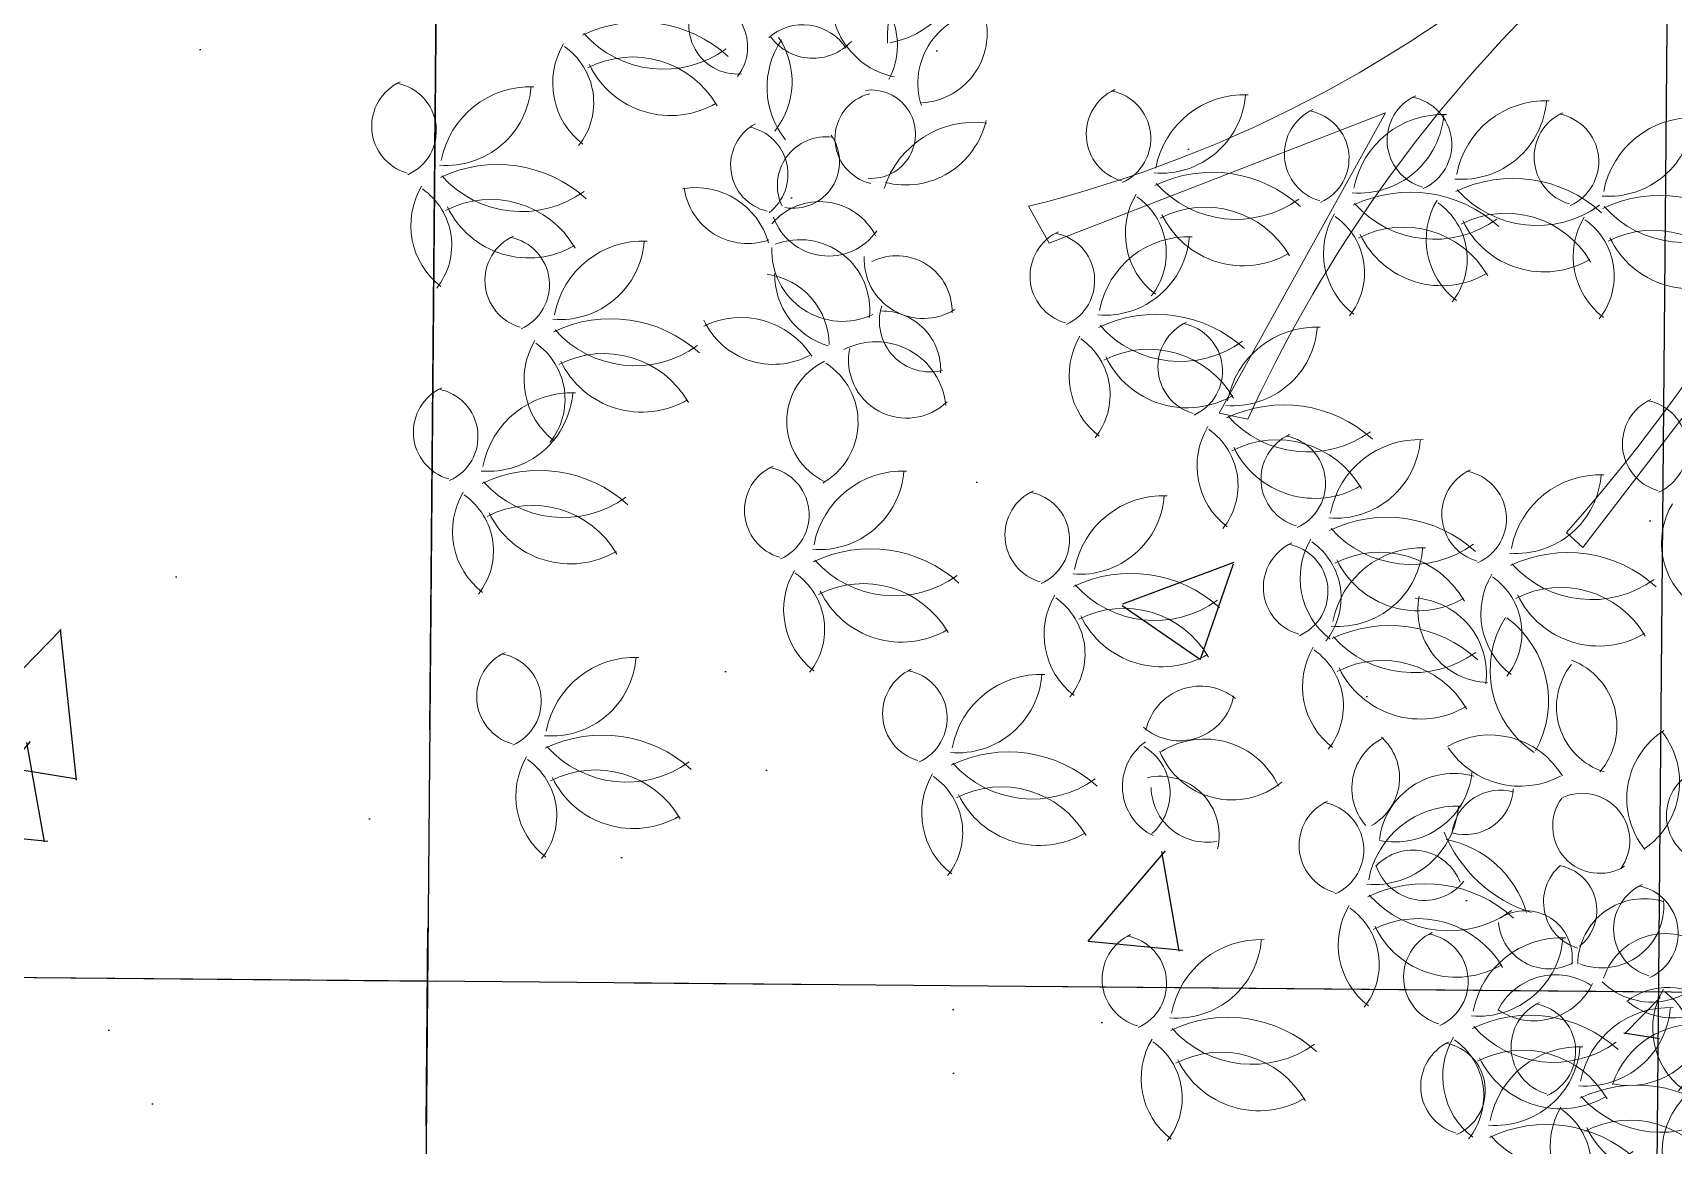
# Model space of a CAD drawing. Header units: millimetres. Extents: x 793 to 3159, y 750 to 2095.
# Drawn here: x 1288.646 to 1291.277, y 972.34 to 974.124 of the extents above; entities that cross this region are included whole.
import ezdxf

# ---------------------------------------------------------------- set-up
doc = ezdxf.new("R2010")
doc.units = ezdxf.units.MM
doc.linetypes.add('CENTER', pattern=[50.8, 31.75, -6.35, 6.35, -6.35])
doc.linetypes.add('CONTINUA', pattern=[0])
for name, color, linetype in [('A-MUEBLE', 9, 'Continuous'), ('A-PISOS', 252, 'Continuous'), ('A-TEXTO', 2, 'Continuous'), ('A-VEGETACION', 65, 'Continuous')]:
    doc.layers.add(name, color=color, linetype=linetype)
doc.layers.add('JUNTA DE CONTROL', color=7, linetype='Continuous', true_color=0xf43e0b)

# ---------------------------------------------------------------- blocks, each defined once
blk = doc.blocks.new('A$C15914C01')
at = {"layer": 'A-PISOS', "linetype": 'CONTINUA', "ltscale": 0.5}
h = blk.add_hatch(dxfattribs=at)
h.set_pattern_fill('AR-CONC', color=250, scale=0.01)
h.set_pattern_definition([(50, (-2174.8441, -711.9263), (1.8218467, -0.1593909), [0.1905, -2.0955]), (355, (-2174.8441, -711.9263), (-0.3524342, 1.9105685), [0.1524, -1.6764058]), (100.451445, (-2174.6923, -711.9396), (1.4694125, 1.7511775), [0.1619001, -1.7809024]), (46.1842, (-2174.844, -711.4183), (2.7107904, -0.4204233), [0.28575, -3.14325]), (96.63556, (-2174.6182, -711.4533), (2.3740413, 2.4742612), [0.2428502, -2.671356]), (351.18415, (-2174.844, -711.4183), (2.3740413, 2.4742612), [0.2285997, -2.5145973]), (21, (-2174.5901, -711.5453), (1.5161439, -1.022652), [0.1905, -2.0955]), (326, (-2174.5901, -711.5453), (0.6180203, 1.8418797), [0.1524, -1.6764]), (71.451445, (-2174.4638, -711.6305), (2.1341642, 0.8192277), [0.1619001, -1.7808994]), (37.5, (-2174.8441, -711.9263), (0.03088603, 0.84555039), [0, -1.65608, 0, -1.7018, 0, -1.68275]), (7.5, (-2174.8441, -711.9263), (0.66819663, 1.00180575), [0, -0.97028, 0, -1.61798, 0, -0.64135]), (327.5, (-2175.4105, -711.9263), (1.35590595, -0.05728744), [0, -0.635, 0, -1.9812, 0, -2.6289]), (317.5, (-2175.6645, -711.9263), (1.4812918, 0.2542649), [0, -0.8255, 0, -1.31572, 0, -1.8669])])
h.paths.add_polyline_path([(112.8168, -1.0022), (103.8168, -1.0012), (103.8168, -4.9051), (105.6526, -4.9051), (105.6526, -6.7051), (103.8168, -6.7051), (103.8164, -11.0577), (105.703, -11.0577), (105.7035, -23.5595), (105.5039, -23.5606), (105.504, -28.3052), (105.7174, -28.3076), (105.6917, -33.5263), (112.7332, -33.5285), (112.7377, -31.8357), (112.8168, -31.8361), (112.8168, -30.3928), (111.2788, -30.3928), (111.2788, -29.2428), (110.7788, -29.2428), (110.7788, -24.9928), (111.2788, -24.9928), (111.2788, -24.3928), (112.8168, -24.3928), (112.8168, -20.9354), (111.7938, -20.9354), (111.7938, -12.6454), (112.8168, -12.6454)])
at = {"layer": 'A-PISOS', "color": 250, "linetype": 'CONTINUA', "ltscale": 0.5}
for p, q in [((109.8168, -5.2046), (109.8168, -33.5304)), ((105.7035, -16.153), (109.8168, -16.153)), ((109.8168, -16.153), (111.7938, -16.153))]:
    blk.add_line(p, q, dxfattribs=at)
blk = doc.blocks.new('XR-CONJUNTO$0$A$C458D45B7')
at = {"lineweight": 0, "extrusion": (-2.43104e-07, -5.45806e-06, 1)}
blk.add_lwpolyline([(0.1057, -1.746), (0.1681, -1.7494, -0.110183), (-0.0866, -0.95, -0.110183), (0.0225, -0.1181, 0.069274), (0.0548, -0.1083, -0.159056), (0.3751, -0.5382), (0.4313, -0.5098), (0.2694, -0.2414), (0.6188, -0.3643), (0.5483, -0.2962, -0.129481), (0.1024, -0.068, 0.184379), (0.1254, 0.0127), (0.8832, -0.1415), (0.8943, -0.0784), (0.1156, 0.0518, -0.487233), (0.1075, 0.0667, -0.157099), (0.4909, 0.4325), (0.4557, 0.4846), (0.2096, 0.2904), (0.2879, 0.6525), (0.2292, 0.5741, -0.1274), (0.063, 0.1098, -1.508538), (0.0487, 0.1166), (-0.0409, 1.3604), (-0.1014, 1.2588), (-0.0393, 0.4627, -0.187108), (-0.3498, 1.1361), (-0.3949, 1.1174), (-0.3356, 0.7801), (-0.586, 0.9428), (-0.6161, 0.9071, -0.222061), (-0.0345, 0.1193), (-0.0367, 0.1218), (-0.9935, 0.563), (-0.9683, 0.4373, -0.148996), (-0.7862, 0.3977), (-0.1177, 0.0214, -0.61159), (-0.1188, -0.006, -0.101655), (-1.381, -0.3864), (-1.4565, -0.4291), (-0.657, -0.3716, -0.12496), (-1.5382, -0.8654), (-1.5037, -0.924), (-0.968, -0.7054), (-1.2263, -1.1913), (-1.1801, -1.2004, -0.176723), (-0.0978, -0.0662, 0.164875), (-0.0374, -0.112, -0.122319), (-0.6656, -1.3725), (-0.6394, -1.3961), (-0.165, -0.7555, -0.101541), (-0.347, -1.7346), (-0.3067, -1.749), (-0.1198, -1.2235), (0.1057, -1.746)], format="xyb", close=True, dxfattribs=at)
at = {"lineweight": 0, "extrusion": (2.43104e-07, 5.45806e-06, -1)}
for centre, major_axis, start_param, end_param in [((-0.369, 2.486), (0.0578, 0.0526, 0), 2.569534, 5.006064), ((-0.4208, 2.4779), (0.0521, -0.0572, 0), 4.051015, 6.582941), ((-0.7044, 2.4029), (0.0578, 0.0526, 0), 2.569534, 5.006064), ((-0.7561, 2.3949), (0.0521, -0.0572, 0), 4.051015, 6.582941), ((-0.6641, 2.477), (0.0917, -0.1007, 0), -0.777492, 0.800951), ((-0.5269, 2.3242), (0.0977, -0.1073, 0), 2.477681, 3.902549), ((-0.2586, 2.3287), (0.0909, 0.0828, 0), 2.943806, 4.400315), ((-0.4252, 2.2943), (0.0813, 0.074, 0), 6.042078, 7.680112), ((-0.5757, 2.1328), (0.156, 0.1421, 0), 4.983233, 6.17178), ((-0.5426, 2.4406), (0.1269, 0.1155, 0), 1.666781, 3.133707), ((-0.594, 2.2456), (0.0909, 0.0828, 0), 2.943806, 4.400315), ((-0.7605, 2.2112), (0.0813, 0.074, 0), 6.042078, 7.680112), ((-0.5868, 2.131), (0.1055, -0.1158, 0), 3.38331, 4.908592), ((-0.5295, 2.3395), (0.0974, -0.107, 0), 0.190237, 1.841773), ((-0.2372, 2.1306), (0.0929, 0.0846, 0), 2.963691, 4.711116), ((-1.6018, -0.593), (0.1128, -0.1238, 0), 2.221305, 3.690822), ((-1.7962, -0.4571), (0.1033, -0.1134, 0), -1.032306, 0.534835), ((-1.7339, -0.5375), (0.0851, -0.0934, 0), 0.924716, 2.656883), ((-1.8688, -0.6134), (0.0781, -0.0858, 0), 3.969056, 5.92434), ((-2.0101, -0.5841), (0.0523, -0.0575, 0), 0.633418, 3.085829), ((-2.0709, -0.6192), (0.0524, -0.0576, 0), 3.810166, 6.090838), ((-1.7206, -0.5916), (0.0749, -0.0823, 0), -1.194178, 0.664916), ((-2.1633, -0.7923), (0.156, 0.1421, 0), 4.983233, 6.17178), ((-1.9038, -0.6639), (0.0614, 0.0559, 0), 4.717033, 6.423449), ((-1.6027, -0.6693), (0.086, 0.0783, 0), 3.55062, 5.363168), ((-2.1303, -0.4845), (0.1269, 0.1155, 0), 1.666781, 3.133707), ((-1.8895, -0.5504), (0.0621, 0.0565, 0), 1.467676, 3.222181), ((-2.0476, -0.6746), (0.0938, 0.0854, 0), 0.129265, 1.395311), ((-2.1816, -0.6795), (0.0909, 0.0828, 0), 2.943806, 4.400315), ((-2.3482, -0.7139), (0.0813, 0.074, 0), 6.042078, 7.680112), ((-2.1744, -0.7941), (0.1055, -0.1158, 0), 3.38331, 4.908592), ((-1.8262, -0.6795), (0.0906, -0.0995, 0), 1.614915, 2.889535), ((-2.1171, -0.5856), (0.0974, -0.107, 0), 0.190237, 1.841773), ((-1.7922, -0.7543), (0.0477, -0.0524, 0), 3.730197, 7.076743), ((-1.3694, -0.7464), (0.0578, 0.0526, 0), 2.569534, 5.006064), ((-1.4212, -0.7544), (0.0521, -0.0572, 0), 4.051015, 6.582941), ((-1.3292, -0.6723), (0.0917, -0.1007, 0), -0.777492, 0.800951), ((-1.192, -0.8251), (0.0977, -0.1073, 0), 2.477681, 3.902549), ((-0.8867, -0.7475), (0.0578, 0.0526, 0), 2.569534, 5.006064), ((-0.9384, -0.7555), (0.0521, -0.0572, 0), 4.051015, 6.582941), ((-0.8464, -0.6733), (0.0917, -0.1007, 0), -0.777492, 0.800951), ((-0.7092, -0.8262), (0.0977, -0.1073, 0), 2.477681, 3.902549), ((-2.5155, -0.7546), (0.0578, 0.0526, 0), 2.569534, 5.006064), ((-2.5672, -0.7627), (0.0521, -0.0572, 0), 4.051015, 6.582941), ((-2.4752, -0.6805), (0.0917, -0.1007, 0), -0.777492, 0.800951), ((-2.338, -0.8334), (0.0977, -0.1073, 0), 2.477681, 3.902549), ((-1.7764, -0.7608), (0.0547, 0.0498, 0), 2.514693, 5.184025), ((-1.051, -0.7726), (0.0578, 0.0526, 0), 2.569534, 5.006064), ((-1.1027, -0.7806), (0.0521, -0.0572, 0), 4.051015, 6.582941), ((-1.0107, -0.6984), (0.0917, -0.1007, 0), -0.777492, 0.800951), ((-0.8735, -0.8513), (0.0977, -0.1073, 0), 2.477681, 3.902549), ((-0.6504, -0.7704), (0.0578, 0.0526, 0), 2.569534, 5.006064), ((-0.7022, -0.7784), (0.0521, -0.0572, 0), 4.051015, 6.582941), ((-0.6101, -0.6963), (0.0917, -0.1007, 0), -0.777492, 0.800951), ((-0.4729, -0.8491), (0.0977, -0.1073, 0), 2.477681, 3.902549), ((-1.624, -0.8846), (0.1127, 0.1027, 0), 4.169962, 5.561665), ((-1.7382, -0.7025), (0.0978, 0.089, 0), 0.938823, 2.542828), ((-1.9413, -0.8068), (0.0509, -0.0559, 0), 0.945939, 3.367294), ((-2.002, -0.8225), (0.0572, 0.0521, 0), 5.641793, 7.92155), ((-1.8635, -0.8377), (0.0576, 0.0525, 0), 3.417735, 5.567883), ((-1.9167, -0.801), (0.055, 0.0501, 0), 0.107397, 2.469596), ((-2.3869, -1.0247), (0.156, 0.1421, 0), 4.983233, 6.17178), ((-1.2408, -1.0165), (0.156, 0.1421, 0), 4.983233, 6.17178), ((-0.9223, -1.0427), (0.156, 0.1421, 0), 4.983233, 6.17178), ((-0.758, -1.0176), (0.156, 0.1421, 0), 4.983233, 6.17178), ((-0.5218, -1.0405), (0.156, 0.1421, 0), 4.983233, 6.17178), ((-2.3538, -0.717), (0.1269, 0.1155, 0), 1.666781, 3.133707), ((-2.0704, -0.9669), (0.0821, -0.0901, 0), 3.692575, 5.155285), ((-1.2077, -0.7087), (0.1269, 0.1155, 0), 1.666781, 3.133707), ((-1.2519, -1.0183), (0.1055, -0.1158, 0), 3.38331, 4.908592), ((-0.725, -0.7098), (0.1269, 0.1155, 0), 1.666781, 3.133707), ((-0.7691, -1.0194), (0.1055, -0.1158, 0), 3.38331, 4.908592), ((-2.4051, -0.9119), (0.0909, 0.0828, 0), 2.943806, 4.400315), ((-2.5717, -0.9464), (0.0813, 0.074, 0), 6.042078, 7.680112), ((-2.3979, -1.0266), (0.1055, -0.1158, 0), 3.38331, 4.908592), ((-1.989, -0.8304), (0.0692, -0.076, 0), 0.38642, 2.157574), ((-1.8711, -0.9645), (0.0744, 0.0677, 0), 4.565806, 6.533384), ((-1.259, -0.9037), (0.0909, 0.0828, 0), 2.943806, 4.400315), ((-1.4256, -0.9381), (0.0813, 0.074, 0), 6.042078, 7.680112), ((-0.8892, -0.7349), (0.1269, 0.1155, 0), 1.666781, 3.133707), ((-0.9334, -1.0445), (0.1055, -0.1158, 0), 3.38331, 4.908592), ((-0.7763, -0.9048), (0.0909, 0.0828, 0), 2.943806, 4.400315), ((-0.9429, -0.9392), (0.0813, 0.074, 0), 6.042078, 7.680112), ((-0.54, -0.9277), (0.0909, 0.0828, 0), 2.943806, 4.400315), ((-0.4887, -0.7327), (0.1269, 0.1155, 0), 1.666781, 3.133707), ((-0.5328, -1.0423), (0.1055, -0.1158, 0), 3.38331, 4.908592), ((-2.3406, -0.818), (0.0974, -0.107, 0), 0.190237, 1.841773), ((-1.8588, -0.8569), (0.0633, -0.0695, 0), -0.241864, 1.949123), ((-1.1946, -0.8098), (0.0974, -0.107, 0), 0.190237, 1.841773), ((-0.9405, -0.9299), (0.0909, 0.0828, 0), 2.943806, 4.400315), ((-1.1071, -0.9643), (0.0813, 0.074, 0), 6.042078, 7.680112), ((-0.7118, -0.8109), (0.0974, -0.107, 0), 0.190237, 1.841773), ((-0.7066, -0.9621), (0.0813, 0.074, 0), 6.042078, 7.680112), ((-1.9016, -1.0376), (0.0829, 0.0754, 0), 5.072303, 7.119215), ((-1.4554, -0.9757), (0.0578, 0.0526, 0), 2.569534, 5.006064), ((-1.5071, -0.9838), (0.0521, -0.0572, 0), 4.051015, 6.582941), ((-1.4151, -0.9016), (0.0917, -0.1007, 0), -0.777492, 0.800951), ((-1.2779, -1.0544), (0.0977, -0.1073, 0), 2.477681, 3.902549), ((-0.8761, -0.836), (0.0974, -0.107, 0), 0.190237, 1.841773), ((-0.4756, -0.8338), (0.0974, -0.107, 0), 0.190237, 1.841773), ((-2.3294, -0.9985), (0.0578, 0.0526, 0), 2.569534, 5.006064), ((-2.3812, -1.0065), (0.0521, -0.0572, 0), 4.051015, 6.582941), ((-2.2891, -0.9244), (0.0917, -0.1007, 0), -0.777492, 0.800951), ((-2.152, -1.0772), (0.0977, -0.1073, 0), 2.477681, 3.902549), ((-1.8349, -0.9416), (0.0765, -0.084, 0), 0.279297, 2.335483), ((-1.7464, -1.0372), (0.0598, -0.0657, 0), 3.398385, 5.466877), ((-1.7051, -0.9533), (0.0702, 0.0639, 0), 1.7289, 3.911271), ((-1.9684, -1.0956), (0.0847, 0.0771, 0), 5.565903, 6.997649), ((-1.8235, -0.9794), (0.0806, -0.0885, 0), 1.008399, 2.302773), ((-1.3268, -1.2458), (0.156, 0.1421, 0), 4.983233, 6.17178), ((-2.2008, -1.2686), (0.156, 0.1421, 0), 4.983233, 6.17178), ((-1.9938, -1.1874), (0.1001, 0.0912, 0), 4.980953, 6.432495), ((-1.6923, -1.0522), (0.0603, 0.0549, 0), 2.047726, 4.165076), ((-1.7684, -1.1317), (0.0697, 0.0635, 0), 5.41227, 7.055783), ((-1.2476, -1.1172), (0.0578, 0.0526, 0), 2.569534, 5.006064), ((-1.2994, -1.1252), (0.0521, -0.0572, 0), 4.051015, 6.582941), ((-1.2073, -1.043), (0.0917, -0.1007, 0), -0.777492, 0.800951), ((-1.0702, -1.1959), (0.0977, -0.1073, 0), 2.477681, 3.902549), ((-2.1677, -0.9608), (0.1269, 0.1155, 0), 1.666781, 3.133707), ((-1.9446, -1.0025), (0.0914, 0.0833, 0), 1.806411, 3.423556), ((-1.345, -1.133), (0.0909, 0.0828, 0), 2.943806, 4.400315), ((-1.5116, -1.1674), (0.0813, 0.074, 0), 6.042078, 7.680112), ((-1.2937, -0.9381), (0.1269, 0.1155, 0), 1.666781, 3.133707), ((-1.3378, -1.2477), (0.1055, -0.1158, 0), 3.38331, 4.908592), ((-2.219, -1.1558), (0.0909, 0.0828, 0), 2.943806, 4.400315), ((-2.3856, -1.1902), (0.0813, 0.074, 0), 6.042078, 7.680112), ((-2.2118, -1.2704), (0.1055, -0.1158, 0), 3.38331, 4.908592), ((-1.7769, -1.1998), (0.0834, 0.076, 0), 4.961295, 6.910739), ((-1.7291, -1.1155), (0.0627, -0.0688, 0), -0.051798, 2.496029), ((-1.2805, -1.0391), (0.0974, -0.107, 0), 0.190237, 1.841773), ((-2.1546, -1.0619), (0.0974, -0.107, 0), 0.190237, 1.841773), ((-1.8126, -1.2153), (0.072, -0.0791, 0), 1.163391, 3.416553), ((-1.9175, -1.2184), (0.0757, -0.0831, 0), 4.435217, 6.484111), ((-0.5005, -1.2274), (0.0578, 0.0526, 0), 2.569534, 5.006064), ((-2.4398, -1.2438), (0.0578, 0.0526, 0), 2.569534, 5.006064), ((-2.4915, -1.2519), (0.0521, -0.0572, 0), 4.051015, 6.582941), ((-2.3995, -1.1697), (0.0917, -0.1007, 0), -0.777492, 0.800951), ((-2.2623, -1.3226), (0.0977, -0.1073, 0), 2.477681, 3.902549), ((-1.119, -1.3873), (0.156, 0.1421, 0), 4.983233, 6.17178), ((-0.5522, -1.2354), (0.0521, -0.0572, 0), 4.051015, 6.582941), ((-1.0859, -1.0795), (0.1269, 0.1155, 0), 1.666781, 3.133707), ((-1.1372, -1.2745), (0.0909, 0.0828, 0), 2.943806, 4.400315), ((-1.3038, -1.3089), (0.0813, 0.074, 0), 6.042078, 7.680112), ((-1.13, -1.3891), (0.1055, -0.1158, 0), 3.38331, 4.908592), ((-1.0791, -1.2944), (0.0578, 0.0526, 0), 2.569534, 5.006064), ((-1.1309, -1.3025), (0.0521, -0.0572, 0), 4.051015, 6.582941), ((-1.0388, -1.2203), (0.0917, -0.1007, 0), -0.777492, 0.800951), ((-0.9017, -1.3731), (0.0977, -0.1073, 0), 2.477681, 3.902549), ((-1.0728, -1.1806), (0.0974, -0.107, 0), 0.190237, 1.841773), ((-2.3111, -1.5139), (0.156, 0.1421, 0), 4.983233, 6.17178), ((-1.9065, -1.3598), (0.0578, 0.0526, 0), 2.569534, 5.006064), ((-0.7881, -1.3457), (0.0578, 0.0526, 0), 2.569534, 5.006064), ((-0.8399, -1.3537), (0.0521, -0.0572, 0), 4.051015, 6.582941), ((-0.7479, -1.2715), (0.0917, -0.1007, 0), -0.777492, 0.800951), ((-0.6107, -1.4244), (0.0977, -0.1073, 0), 2.477681, 3.902549), ((-1.9582, -1.3678), (0.0521, -0.0572, 0), 4.051015, 6.582941), ((-1.8662, -1.2856), (0.0917, -0.1007, 0), -0.777492, 0.800951), ((-1.729, -1.4385), (0.0977, -0.1073, 0), 2.477681, 3.902549), ((-2.3294, -1.4011), (0.0909, 0.0828, 0), 2.943806, 4.400315), ((-2.2781, -1.2062), (0.1269, 0.1155, 0), 1.666781, 3.133707), ((-2.3222, -1.5158), (0.1055, -0.1158, 0), 3.38331, 4.908592), ((-1.4881, -1.3917), (0.0578, 0.0526, 0), 2.569534, 5.006064), ((-1.5398, -1.3998), (0.0521, -0.0572, 0), 4.051015, 6.582941), ((-1.4478, -1.3176), (0.0917, -0.1007, 0), -0.777492, 0.800951), ((-1.3106, -1.4705), (0.0977, -0.1073, 0), 2.477681, 3.902549), ((-0.9505, -1.5645), (0.156, 0.1421, 0), 4.983233, 6.17178), ((-0.3901, -1.3847), (0.0909, 0.0828, 0), 2.943806, 4.400315), ((-2.496, -1.4356), (0.0813, 0.074, 0), 6.042078, 7.680112), ((-2.2649, -1.3072), (0.0974, -0.107, 0), 0.190237, 1.841773), ((-0.9687, -1.4517), (0.0909, 0.0828, 0), 2.943806, 4.400315), ((-0.9174, -1.2568), (0.1269, 0.1155, 0), 1.666781, 3.133707), ((-0.9615, -1.5664), (0.1055, -0.1158, 0), 3.38331, 4.908592), ((-0.6595, -1.6158), (0.156, 0.1421, 0), 4.983233, 6.17178), ((-1.7778, -1.6299), (0.156, 0.1421, 0), 4.983233, 6.17178), ((-1.0722, -1.4679), (0.0578, 0.0526, 0), 2.569534, 5.006064), ((-1.1239, -1.4759), (0.0521, -0.0572, 0), 4.051015, 6.582941), ((-1.1353, -1.4861), (0.0813, 0.074, 0), 6.042078, 7.680112), ((-1.0319, -1.3937), (0.0917, -0.1007, 0), -0.777492, 0.800951), ((-0.8947, -1.5466), (0.0977, -0.1073, 0), 2.477681, 3.902549), ((-1.7447, -1.3221), (0.1269, 0.1155, 0), 1.666781, 3.133707), ((-1.3594, -1.6618), (0.156, 0.1421, 0), 4.983233, 6.17178), ((-0.9043, -1.3578), (0.0974, -0.107, 0), 0.190237, 1.841773), ((-0.6777, -1.503), (0.0909, 0.0828, 0), 2.943806, 4.400315), ((-0.8443, -1.5374), (0.0813, 0.074, 0), 6.042078, 7.680112), ((-0.6264, -1.308), (0.1269, 0.1155, 0), 1.666781, 3.133707), ((-0.6706, -1.6176), (0.1055, -0.1158, 0), 3.38331, 4.908592), ((-1.7961, -1.517), (0.0909, 0.0828, 0), 2.943806, 4.400315), ((-1.9626, -1.5515), (0.0813, 0.074, 0), 6.042078, 7.680112), ((-1.7889, -1.6317), (0.1055, -0.1158, 0), 3.38331, 4.908592), ((-1.3264, -1.3541), (0.1269, 0.1155, 0), 1.666781, 3.133707), ((-1.7316, -1.4231), (0.0974, -0.107, 0), 0.190237, 1.841773), ((-1.3777, -1.549), (0.0909, 0.0828, 0), 2.943806, 4.400315), ((-1.5443, -1.5835), (0.0813, 0.074, 0), 6.042078, 7.680112), ((-1.3705, -1.6637), (0.1055, -0.1158, 0), 3.38331, 4.908592), ((-0.9118, -1.6039), (0.082, -0.09, 0), 3.922895, 5.563815), ((-0.7854, -1.4992), (0.0784, -0.0861, 0), 0.761161, 2.48284), ((-0.6133, -1.4091), (0.0974, -0.107, 0), 0.190237, 1.841773), ((-1.3132, -1.4551), (0.0974, -0.107, 0), 0.190237, 1.841773), ((-0.9435, -1.738), (0.156, 0.1421, 0), 4.983233, 6.17178), ((-0.6264, -1.5932), (0.1167, 0.1063, 0), 2.876809, 4.428757), ((-0.8545, -1.6456), (0.111, -0.1219, 0), 4.499583, 5.944826), ((-0.9105, -1.4302), (0.1269, 0.1155, 0), 1.666781, 3.133707), ((-0.9618, -1.6252), (0.0909, 0.0828, 0), 2.943806, 4.400315), ((-1.1284, -1.6596), (0.0813, 0.074, 0), 6.042078, 7.680112), ((-0.9546, -1.7398), (0.1055, -0.1158, 0), 3.38331, 4.908592), ((-0.6921, -1.6834), (0.0834, 0.0759, 0), 5.793524, 7.714733), ((-2.3306, -1.6663), (0.0578, 0.0526, 0), 2.569534, 5.006064), ((-2.3824, -1.6743), (0.0521, -0.0572, 0), 4.051015, 6.582941), ((-2.2903, -1.5922), (0.0917, -0.1007, 0), -0.777492, 0.800951), ((-2.1531, -1.745), (0.0977, -0.1073, 0), 2.477681, 3.902549), ((-0.8973, -1.5313), (0.0974, -0.107, 0), 0.190237, 1.841773), ((-0.5678, -1.6507), (0.0806, 0.0734, 0), 2.594914, 4.537615), ((-1.6791, -1.6816), (0.0578, 0.0526, 0), 2.569534, 5.006064), ((-1.7309, -1.6896), (0.0521, -0.0572, 0), 4.051015, 6.582941), ((-1.6389, -1.6075), (0.0917, -0.1007, 0), -0.777492, 0.800951), ((-1.5017, -1.7603), (0.0977, -0.1073, 0), 2.477681, 3.902549), ((-1.2467, -1.719), (0.0602, -0.0661, 0), 2.502227, 4.54115), ((-1.2818, -1.6299), (0.0592, -0.0651, 0), -0.667272, 1.44118), ((-0.7802, -1.8349), (0.0912, -0.1001, 0), 3.336911, 4.892596), ((-2.202, -1.9364), (0.156, 0.1421, 0), 4.983233, 6.17178), ((-1.2377, -1.845), (0.088, -0.0966, 0), 3.302682, 4.998485), ((-0.9126, -1.7877), (0.0666, 0.0606, 0), 3.142668, 4.98287), ((-1.0139, -1.7723), (0.0647, 0.0589, 0), 6.162681, 8.065967), ((-0.4314, -1.795), (0.096, 0.0875, 0), 3.183323, 4.85961), ((-0.6069, -1.7718), (0.0959, 0.0873, 0), 0.047939, 1.69324), ((-1.5505, -1.9517), (0.156, 0.1421, 0), 4.983233, 6.17178), ((-1.2828, -1.7911), (0.0649, 0.0591, 0), 2.74486, 4.817126), ((-1.3815, -1.8033), (0.0647, 0.0589, 0), 5.980387, 7.844259), ((-1.1965, -1.6859), (0.0927, 0.0844, 0), 1.60107, 3.477305), ((-0.7353, -1.6424), (0.1023, 0.0932, 0), 1.804244, 3.275247), ((-2.2202, -1.8236), (0.0909, 0.0828, 0), 2.943806, 4.400315), ((-2.1689, -1.6286), (0.1269, 0.1155, 0), 1.666781, 3.133707), ((-2.213, -1.9382), (0.1055, -0.1158, 0), 3.38331, 4.908592), ((-1.5174, -1.6439), (0.1269, 0.1155, 0), 1.666781, 3.133707), ((-0.8369, -1.8829), (0.0813, -0.0892, 0), 2.416196, 4.128775), ((-0.9339, -1.7499), (0.0834, -0.0916, 0), -0.747496, 0.92333), ((-0.4192, -1.8221), (0.0578, 0.0526, 0), 2.569534, 5.006064), ((-2.3868, -1.858), (0.0813, 0.074, 0), 6.042078, 7.680112), ((-1.5687, -1.8389), (0.0909, 0.0828, 0), 2.943806, 4.400315), ((-1.7353, -1.8733), (0.0813, 0.074, 0), 6.042078, 7.680112), ((-1.5616, -1.9535), (0.1055, -0.1158, 0), 3.38331, 4.908592), ((-1.3086, -1.8699), (0.07, 0.0637, 0), 5.213427, 7.235231), ((-0.7627, -1.8661), (0.0529, -0.0581, 0), 2.437983, 4.133669), ((-0.8209, -1.7829), (0.052, -0.0571, 0), -0.805592, 0.99457), ((-0.6317, -1.8666), (0.0514, -0.0564, 0), 3.434396, 6.048526), ((-2.1558, -1.7297), (0.0974, -0.107, 0), 0.190237, 1.841773), ((-1.5043, -1.745), (0.0974, -0.107, 0), 0.190237, 1.841773), ((-1.2355, -1.7906), (0.0599, -0.0658, 0), 0.537292, 2.273403), ((-1.0074, -1.8808), (0.0578, 0.0526, 0), 2.569534, 5.006064), ((-1.0591, -1.8888), (0.0521, -0.0572, 0), 4.051015, 6.582941), ((-0.9671, -1.8066), (0.0917, -0.1007, 0), -0.777492, 0.800951), ((-0.8299, -1.9595), (0.0977, -0.1073, 0), 2.477681, 3.902549), ((-0.604, -1.8427), (0.0508, -0.0558, 0), 0.167275, 2.931559), ((-0.6479, -1.7687), (0.1504, -0.1652, 0), 1.026125, 1.904449), ((-0.9013, -1.9679), (0.0549, -0.0603, 0), 3.061552, 5.056317), ((-0.8791, -2.0337), (0.1131, -0.1242, 0), 4.05378, 5.144977), ((-0.8847, -1.8854), (0.0601, 0.0547, 0), 1.393449, 3.554503), ((-0.6148, -1.9644), (0.057, 0.0519, 0), 2.578652, 4.726233), ((-0.6793, -1.9791), (0.0541, 0.0493, 0), 5.612257, 7.909224), ((-0.8787, -2.1509), (0.156, 0.1421, 0), 4.983233, 6.17178), ((-0.8456, -1.8431), (0.1269, 0.1155, 0), 1.666781, 3.133707), ((-0.529, -2.0638), (0.0786, 0.0716, 0), 3.876768, 5.736712), ((-0.5982, -1.9703), (0.0669, -0.0735, 0), -0.935183, 1.086705), ((-0.8969, -2.0381), (0.0909, 0.0828, 0), 2.943806, 4.400315), ((-1.0635, -2.0725), (0.0813, 0.074, 0), 6.042078, 7.680112), ((-0.8898, -2.1527), (0.1055, -0.1158, 0), 3.38331, 4.908592), ((-0.7195, -2.0556), (0.0557, 0.0507, 0), 4.867473, 7.140226), ((-0.8325, -1.9442), (0.0974, -0.107, 0), 0.190237, 1.841773), ((-0.6826, -1.9915), (0.0601, 0.0547, 0), 1.804241, 3.776705), ((-0.4944, -2.1165), (0.0698, -0.0766, 0), 2.607937, 4.729847), ((-1.3195, -2.1006), (0.0578, 0.0526, 0), 2.569534, 5.006064), ((-1.3713, -2.1086), (0.0521, -0.0572, 0), 4.051015, 6.582941), ((-1.2793, -2.0264), (0.0917, -0.1007, 0), -0.777492, 0.800951), ((-1.1421, -2.1793), (0.0977, -0.1073, 0), 2.477681, 3.902549), ((-0.5177, -2.0103), (0.0834, 0.0759, 0), 1.098371, 3.068093), ((-0.6686, -2.1858), (0.0698, -0.0767, 0), 2.766974, 4.44246), ((-0.7056, -2.0532), (0.0696, -0.0764, 0), -0.413826, 1.312985), ((-0.4892, -2.2044), (0.0709, -0.0778, 0), 3.19712, 4.606252), ((-0.6616, -2.1976), (0.0578, 0.0526, 0), 2.569534, 5.006064), ((-0.7134, -2.2057), (0.0521, -0.0572, 0), 4.051015, 6.582941), ((-0.6214, -2.1235), (0.0917, -0.1007, 0), -0.777492, 0.800951), ((-0.4842, -2.2764), (0.0977, -0.1073, 0), 2.477681, 3.902549), ((-0.484, -2.0394), (0.0731, -0.0803, 0), 0.082053, 1.427671), ((-1.1909, -2.3707), (0.156, 0.1421, 0), 4.983233, 6.17178), ((-0.4426, -2.297), (0.1031, 0.0939, 0), 4.176659, 5.555724), ((-0.5518, -2.1279), (0.0872, -0.0958, 0), -0.604362, 0.920285), ((-1.1578, -2.0629), (0.1269, 0.1155, 0), 1.666781, 3.133707), ((-1.2091, -2.2579), (0.0909, 0.0828, 0), 2.943806, 4.400315), ((-1.3757, -2.2923), (0.0813, 0.074, 0), 6.042078, 7.680112), ((-1.202, -2.3725), (0.1055, -0.1158, 0), 3.38331, 4.908592), ((-0.8054, -2.2632), (0.0578, 0.0526, 0), 2.569534, 5.006064), ((-0.8572, -2.2712), (0.0521, -0.0572, 0), 4.051015, 6.582941), ((-0.7651, -2.1891), (0.0917, -0.1007, 0), -0.777492, 0.800951), ((-0.6279, -2.3419), (0.0977, -0.1073, 0), 2.477681, 3.902549), ((-1.1447, -2.164), (0.0974, -0.107, 0), 0.190237, 1.841773), ((-0.533, -2.4677), (0.156, 0.1421, 0), 4.983233, 6.17178), ((-0.4999, -2.16), (0.1269, 0.1155, 0), 1.666781, 3.133707), ((-0.6768, -2.5333), (0.156, 0.1421, 0), 4.983233, 6.17178), ((-0.5512, -2.3549), (0.0909, 0.0828, 0), 2.943806, 4.400315), ((-0.7178, -2.3894), (0.0813, 0.074, 0), 6.042078, 7.680112), ((-0.5441, -2.4696), (0.1055, -0.1158, 0), 3.38331, 4.908592), ((-0.4868, -2.261), (0.0974, -0.107, 0), 0.190237, 1.841773), ((-0.6437, -2.2255), (0.1269, 0.1155, 0), 1.666781, 3.133707)]:
    blk.add_ellipse(centre, major_axis=major_axis, ratio=1, start_param=start_param, end_param=end_param, dxfattribs=at)
blk = doc.blocks.new('A$C3E6A45EC')
at = {"layer": 'JUNTA DE CONTROL', "linetype": 'CENTER', "ltscale": 0.05}
for p, q in [((109.7701, -33.5562), (110.0519, -1.0288)), ((105.8075, -16.1438), (112.9205, -16.2054))]:
    blk.add_line(p, q, dxfattribs=at)

msp = doc.modelspace()

# ---------------------------------------------------------------- linework, layer by layer
at = {"layer": 'A-MUEBLE', "linetype": 'CONTINUA', "ltscale": 0.5, "elevation": -147.21227}
msp.add_lwpolyline([(1292.61193, 967.84351), (1291.21198, 967.85576), (1291.28456, 976.14544), (1292.6845, 976.13319)], close=True, dxfattribs=at)

# ---------------------------------------------------------------- block references
at = {"layer": 'A-TEXTO', "linetype": 'CONTINUA', "ltscale": 0.5}
msp.add_blockref('A$C3E6A45EC', (1179.3582, 988.78314, 293.72089), dxfattribs=at)
at = {"layer": 'A-VEGETACION', "linetype": 'CONTINUA', "ltscale": 0.5, "rotation": 358.9643485439412}
for p in [(1291.79619, 974.68327, -147.21227), (1291.58347, 970.19482, 293.72089)]:
    msp.add_blockref('XR-CONJUNTO$0$A$C458D45B7', p, dxfattribs=at)
at = {"layer": 'JUNTA DE CONTROL', "linetype": 'CENTER', "ltscale": 0.05, "rotation": 359.5035917933524}
msp.add_blockref('A$C15914C01', (1179.60612, 989.70753, 293.72089), dxfattribs=at)

doc.saveas('drawing.dxf')
